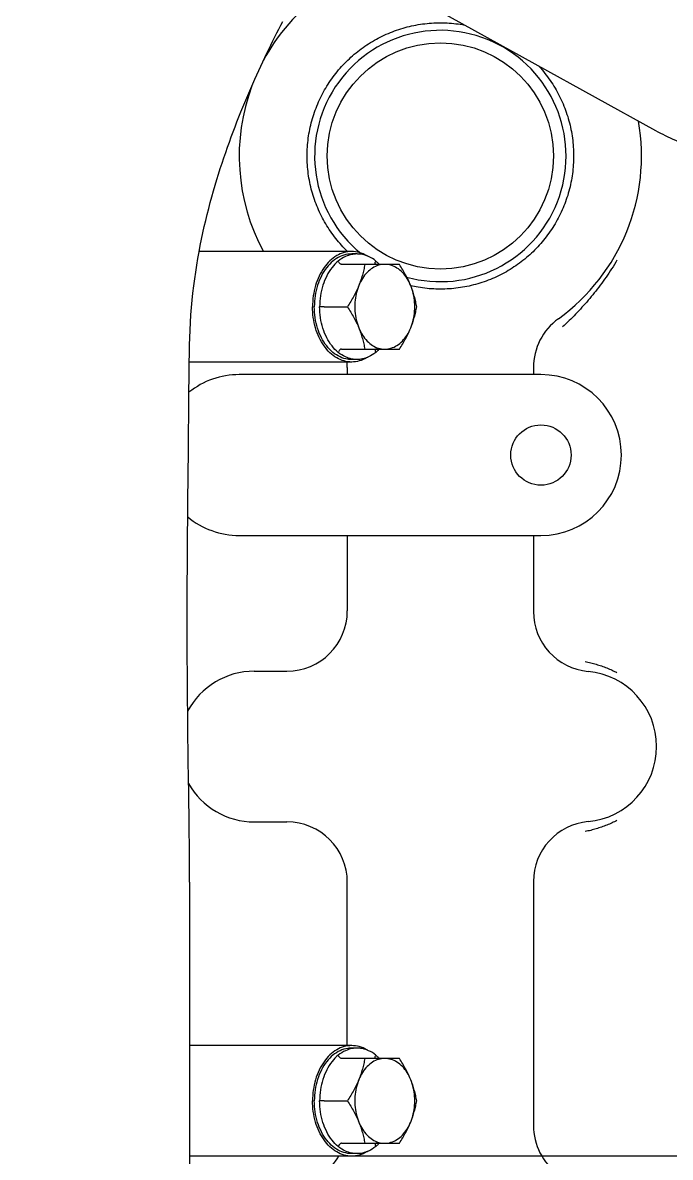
# Model space of a CAD drawing. Header units: millimetres. Extents: x 156850 to 204135, y 56350 to 74150.
# Drawn here: x 158337 to 158465.7, y 61828.3 to 62054 of the extents above; entities that cross this region are included whole.
import ezdxf

# ---------------------------------------------------------------- set-up
doc = ezdxf.new("R2010")
doc.units = ezdxf.units.MM
doc.header["$LTSCALE"] = 150
doc.layers.add('-----33 Equipment', color=5, linetype='Continuous')

# ---------------------------------------------------------------- blocks, each defined once
blk = doc.blocks.new('X-2F-PLAN$0$A$C73FA2420')
at = {"color": 0, "linetype": 'Continuous'}
for p, q in [((2278.25, 975.43), (2347.89, 1101.33)), ((2128.73, 1068.14), (1958.83, 1068.14)), ((2074.23, 963.28), (2074.23, 1068.14)), ((2096.23, 1035.91), (2096.23, 1068.14)), ((2232.23, 1035.91), (2232.23, 1068.18)), ((2254.23, 1035.91), (2254.23, 1066.24)), ((2197.73, 1058.28), (2197.73, 998.28)), ((2229.73, 998.28), (2229.73, 1058.28)), ((2140.73, 1055.28), (2140.73, 1048.78)), ((2170.73, 1055.28), (2170.73, 1048.78)), ((2085.23, 1041.38), (2085.23, 1036.76)), ((2243.23, 1041.38), (2243.23, 1036.76)), ((2076.8, 1037.94), (2076.8, 1026.43)), ((2093.67, 1026.43), (2093.67, 1037.94)), ((2096.23, 1036.78), (2128.73, 1036.78)), ((2197.73, 1036.78), (2182.73, 1036.78)), ((2231.12, 1036.78), (2229.73, 1036.78)), ((2234.8, 1037.94), (2234.8, 1026.43)), ((2251.67, 1026.43), (2251.67, 1037.94)), ((2074.73, 1034.85), (2074.73, 1035.91)), ((2095.73, 1034.85), (2095.73, 1035.91)), ((2232.73, 1034.85), (2232.73, 1035.91)), ((2253.73, 1034.85), (2253.73, 1035.91)), ((2128.85, 999.78), (2080.35, 999.78)), ((2197.73, 999.78), (2182.62, 999.78)), ((2231.12, 999.78), (2229.73, 999.78))]:
    blk.add_line(p, q, dxfattribs=at)
for points in [[(2128.73, 1068.14), (2134.51, 1068.16), (2140.37, 1068.22), (2146.38, 1068.31), (2152.78, 1068.41), (2159.79, 1068.5), (2167.61, 1068.58), (2176.08, 1068.61), (2185.11, 1068.61), (2194.61, 1068.57), (2204.5, 1068.5), (2214.71, 1068.39), (2225.17, 1068.27), (2235.64, 1068.14)], [(2235.64, 1068.14), (2237.07, 1068.11), (2238.6, 1068.05), (2240.11, 1067.98), (2241.61, 1067.88), (2243.08, 1067.77), (2244.53, 1067.63), (2245.96, 1067.48), (2247.37, 1067.31), (2248.76, 1067.13), (2250.13, 1066.93), (2251.48, 1066.72), (2252.82, 1066.5), (2254.13, 1066.26), (2255.42, 1066.02), (2256.69, 1065.76), (2257.95, 1065.49), (2259.19, 1065.22), (2260.41, 1064.93), (2261.61, 1064.64), (2262.8, 1064.34), (2263.97, 1064.03), (2265.13, 1063.71), (2266.28, 1063.39), (2267.41, 1063.06), (2268.52, 1062.73), (2269.63, 1062.38), (2270.72, 1062.04), (2271.8, 1061.69), (2272.87, 1061.33), (2273.93, 1060.97), (2274.97, 1060.61), (2276.01, 1060.24), (2277.03, 1059.86), (2278.04, 1059.49), (2279.04, 1059.11), (2280.04, 1058.73), (2281.02, 1058.34), (2281.98, 1057.95), (2282.94, 1057.56), (2283.89, 1057.17), (2284.83, 1056.78), (2285.76, 1056.38), (2286.68, 1055.99), (2287.58, 1055.59), (2288.48, 1055.19), (2289.37, 1054.79), (2290.25, 1054.39), (2291.11, 1053.99), (2291.97, 1053.59), (2292.82, 1053.19), (2293.66, 1052.79), (2294.49, 1052.39), (2295.31, 1051.99), (2296.12, 1051.59), (2296.92, 1051.19), (2297.71, 1050.79), (2298.49, 1050.4), (2299.26, 1050), (2300.01, 1049.61)]]:
    blk.add_lwpolyline(points, dxfattribs=at)
for centre, radius in [((2273.23, 1018.28), 22.5), ((2448.73, 841.29), 165.1), ((2213.73, 998.28), 6)]:
    blk.add_circle(centre, radius, dxfattribs=at)
for centre, radius, start, end in [((2155.73, 1055.28), 15, 119.3891, 180), ((2155.73, 1055.28), 15, 360, 62.0981), ((2213.73, 1058.28), 16, 140.1937, 180), ((2213.73, 1058.28), 16, 0, 38.6206), ((2273.23, 1018.28), 40, 69.5541, 118.3723), ((2273.23, 1018.28), 40, 35.9117, 61.8029), ((2128.73, 1048.78), 12, 270, 0), ((2182.73, 1048.78), 12, 180, 270), ((2273.23, 1018.28), 25, 164.454, 140.7462), ((2080.35, 1048.78), 12, 215.9117, 239.3426), ((2231.12, 1048.78), 12, 270, 275.3387), ((2080.35, 987.78), 12, 90, 144.0883), ((2128.85, 987.78), 12, 5.3128, 90), ((2182.62, 987.78), 12, 90, 174.6872), ((2213.73, 998.28), 16, 180, 0), ((2231.12, 987.78), 12, 35.9117, 90), ((2273.23, 1018.28), 40, 215.9117, 279.9737), ((2155.73, 990.28), 15, 185.3128, 354.6872)]:
    blk.add_arc(centre, radius, start, end, dxfattribs=at)
for points, start_tangent, end_tangent in [([(2074.23, 1035.91), (2074.45, 1037.43), (2075.07, 1038.89), (2076.09, 1040.24), (2077.46, 1041.41), (2079.12, 1042.38), (2081.02, 1043.1), (2083.09, 1043.54), (2085.23, 1043.69)], (0, 1), (1, 0)), ([(2074.73, 1035.91), (2074.79, 1036.69), (2075.25, 1038.21), (2076.14, 1039.63), (2077.43, 1040.88), (2079.06, 1041.92), (2080.96, 1042.7), (2083.05, 1043.18), (2085.23, 1043.34)], (0, 1), (1, 0)), ([(2096.23, 1035.91), (2096.02, 1037.43), (2095.4, 1038.89), (2094.38, 1040.24), (2093.01, 1041.41), (2091.35, 1042.38), (2089.44, 1043.1), (2087.38, 1043.54), (2085.23, 1043.69)], (0, 1), (-1, 0)), ([(2095.73, 1035.91), (2095.68, 1036.69), (2095.22, 1038.21), (2094.33, 1039.63), (2093.04, 1040.88), (2091.41, 1041.92), (2089.5, 1042.7), (2087.42, 1043.18), (2085.23, 1043.34)], (0, 1), (-1, 0)), ([(2232.23, 1035.91), (2232.45, 1037.43), (2233.07, 1038.89), (2234.09, 1040.24), (2235.46, 1041.41), (2237.12, 1042.38), (2239.02, 1043.1), (2241.09, 1043.54), (2243.23, 1043.69)], (0, 1), (1, 0)), ([(2232.73, 1035.91), (2232.79, 1036.69), (2233.25, 1038.21), (2234.14, 1039.63), (2235.43, 1040.88), (2237.06, 1041.92), (2238.96, 1042.7), (2241.05, 1043.18), (2243.23, 1043.34)], (0, 1), (1, 0)), ([(2254.23, 1035.91), (2254.02, 1037.43), (2253.4, 1038.89), (2252.38, 1040.24), (2251.01, 1041.41), (2249.35, 1042.38), (2247.44, 1043.1), (2245.38, 1043.54), (2243.23, 1043.69)], (0, 1), (-1, 0)), ([(2253.73, 1035.91), (2253.68, 1036.69), (2253.22, 1038.21), (2252.33, 1039.63), (2251.04, 1040.88), (2249.41, 1041.92), (2247.5, 1042.7), (2245.42, 1043.18), (2243.23, 1043.34)], (0, 1), (-1, 0)), ([(2254.23, 1036.75), (2255.46, 1037.93), (2256.81, 1039.07), (2258.24, 1040.13), (2259.73, 1041.08), (2261.28, 1041.93), (2262.89, 1042.67), (2264.54, 1043.31), (2266.23, 1043.84), (2267.96, 1044.25), (2269.7, 1044.54), (2271.46, 1044.72), (2273.23, 1044.78)], (0.697032, 0.71704), (1, 0)), ([(2273.23, 1044.78), (2275, 1044.72), (2276.77, 1044.54), (2278.51, 1044.25), (2280.24, 1043.84), (2281.93, 1043.31), (2283.58, 1042.67), (2285.19, 1041.93), (2286.74, 1041.08), (2288.23, 1040.13), (2289.66, 1039.07), (2291.01, 1037.93), (2292.28, 1036.7), (2293.47, 1035.39), (2294.57, 1034), (2295.57, 1032.54), (2296.47, 1031.01), (2297.27, 1029.43), (2297.96, 1027.8), (2298.54, 1026.13), (2299.01, 1024.42), (2299.36, 1022.69), (2299.6, 1020.93), (2299.72, 1019.16), (2299.72, 1017.39), (2299.6, 1015.63), (2299.36, 1013.87), (2299.29, 1013.45)], (1, 0), (-0.182325, -0.983238)), ([(2074.83, 1035.88), (2075.25, 1037.15), (2076.14, 1038.57), (2077.43, 1039.82), (2079.06, 1040.86), (2080.96, 1041.64), (2083.05, 1042.12), (2085.23, 1042.28)], (0.1942, 0.980962), (1, 0)), ([(2095.63, 1035.88), (2095.22, 1037.15), (2094.33, 1038.57), (2093.04, 1039.82), (2091.41, 1040.86), (2089.5, 1041.64), (2087.42, 1042.12), (2085.23, 1042.28)], (-0.1942, 0.980962), (-1, 0)), ([(2085.23, 1041.38), (2085.23, 1041.57), (2085.23, 1041.78), (2085.23, 1041.98), (2085.23, 1042.15)], (0, 1), (0, 1)), ([(2232.83, 1035.88), (2233.25, 1037.15), (2234.14, 1038.57), (2235.43, 1039.82), (2237.06, 1040.86), (2238.96, 1041.64), (2241.05, 1042.12), (2243.23, 1042.28)], (0.1942, 0.980962), (1, 0)), ([(2253.63, 1035.88), (2253.22, 1037.15), (2252.33, 1038.57), (2251.04, 1039.82), (2249.41, 1040.86), (2247.5, 1041.64), (2245.42, 1042.12), (2243.23, 1042.28)], (-0.1942, 0.980962), (-1, 0)), ([(2243.23, 1041.38), (2243.23, 1041.57), (2243.23, 1041.78), (2243.23, 1041.98), (2243.23, 1042.15)], (0, 1), (0, 1)), ([(2076.8, 1037.94), (2076.76, 1038.11), (2076.64, 1038.27), (2076.48, 1038.4), (2076.3, 1038.5)], (0, 1), (-0.92582, 0.377964)), ([(2093.67, 1037.94), (2093.71, 1038.11), (2093.83, 1038.27), (2093.99, 1038.4), (2094.17, 1038.5)], (0, 1), (0.92582, 0.377964)), ([(2234.8, 1037.94), (2234.76, 1038.11), (2234.64, 1038.27), (2234.48, 1038.4), (2234.3, 1038.5)], (0, 1), (-0.92582, 0.377964)), ([(2251.67, 1037.94), (2251.71, 1038.11), (2251.83, 1038.27), (2251.99, 1038.4), (2252.17, 1038.5)], (0, 1), (0.92582, 0.377964)), ([(2085.23, 1036.76), (2084.17, 1036.1), (2083.11, 1035.49), (2082.06, 1034.96), (2081.02, 1034.5)], (-0.84076, -0.541408), (-0.92582, -0.377964)), ([(2089.45, 1034.5), (2088.41, 1034.96), (2087.36, 1035.49), (2086.3, 1036.1), (2085.23, 1036.76)], (-0.92582, 0.377964), (-0.84076, 0.541408)), ([(2243.23, 1036.76), (2242.17, 1036.1), (2241.11, 1035.49), (2240.06, 1034.96), (2239.02, 1034.5)], (-0.84076, -0.541408), (-0.92582, -0.377964)), ([(2247.45, 1034.5), (2246.41, 1034.96), (2245.36, 1035.49), (2244.3, 1036.1), (2243.23, 1036.76)], (-0.92582, 0.377964), (-0.84076, 0.541408)), ([(2075.16, 1032.79), (2075.07, 1032.94), (2074.45, 1034.4), (2074.23, 1035.91)], (-0.527024, 0.84985), (0, 1)), ([(2074.73, 1034.85), (2074.79, 1035.63), (2074.83, 1035.88)], (0, 1), (0.1942, 0.980962)), ([(2075.15, 1032.79), (2074.79, 1034.08), (2074.73, 1034.85)], (-0.378535, 0.925587), (0, 1)), ([(2081.02, 1034.5), (2079.6, 1033.77), (2078.41, 1032.84), (2077.53, 1031.76), (2076.98, 1030.57), (2076.8, 1029.34)], (-0.92582, -0.377964), (0, -1)), ([(2081.02, 1034.5), (2079.98, 1034.11), (2078.93, 1033.79), (2077.87, 1033.52), (2076.8, 1033.31)], (-0.92582, -0.377964), (-0.985438, -0.170033)), ([(2089.45, 1034.5), (2087.84, 1035.01), (2086.12, 1035.27), (2084.35, 1035.27), (2082.63, 1035.01), (2081.02, 1034.5)], (-0.92582, 0.377964), (-0.92582, -0.377964)), ([(2093.67, 1029.34), (2093.48, 1030.58), (2092.94, 1031.76), (2092.06, 1032.84), (2090.88, 1033.77), (2089.45, 1034.5)], (0, 1), (-0.92582, 0.377964)), ([(2093.67, 1033.31), (2092.6, 1033.52), (2091.54, 1033.79), (2090.49, 1034.11), (2089.45, 1034.5)], (-0.985438, 0.170033), (-0.92582, 0.377964)), ([(2095.31, 1032.79), (2095.4, 1032.94), (2096.02, 1034.4), (2096.23, 1035.91)], (0.527024, 0.84985), (0, 1)), ([(2095.32, 1032.79), (2095.68, 1034.08), (2095.73, 1034.85)], (0.378535, 0.925587), (0, 1)), ([(2095.73, 1034.85), (2095.68, 1035.63), (2095.63, 1035.88)], (0, 1), (-0.1942, 0.980962)), ([(2233.16, 1032.79), (2233.07, 1032.94), (2232.45, 1034.4), (2232.23, 1035.91)], (-0.527024, 0.84985), (0, 1)), ([(2232.73, 1034.85), (2232.79, 1035.63), (2232.83, 1035.88)], (0, 1), (0.1942, 0.980962)), ([(2233.15, 1032.79), (2232.79, 1034.08), (2232.73, 1034.85)], (-0.378535, 0.925587), (0, 1)), ([(2239.02, 1034.5), (2237.6, 1033.77), (2236.41, 1032.84), (2235.53, 1031.76), (2234.98, 1030.57), (2234.8, 1029.34)], (-0.92582, -0.377964), (0, -1)), ([(2239.02, 1034.5), (2237.98, 1034.11), (2236.93, 1033.79), (2235.87, 1033.52), (2234.8, 1033.31)], (-0.92582, -0.377964), (-0.985438, -0.170033)), ([(2247.45, 1034.5), (2245.84, 1035.01), (2244.12, 1035.27), (2242.35, 1035.27), (2240.63, 1035.01), (2239.02, 1034.5)], (-0.92582, 0.377964), (-0.92582, -0.377964)), ([(2251.67, 1029.34), (2251.48, 1030.58), (2250.94, 1031.76), (2250.06, 1032.84), (2248.88, 1033.77), (2247.45, 1034.5)], (0, 1), (-0.92582, 0.377964)), ([(2251.67, 1033.31), (2250.6, 1033.52), (2249.54, 1033.79), (2248.49, 1034.11), (2247.45, 1034.5)], (-0.985438, 0.170033), (-0.92582, 0.377964)), ([(2253.31, 1032.79), (2253.4, 1032.94), (2254.02, 1034.4), (2254.23, 1035.91)], (0.527024, 0.84985), (0, 1)), ([(2253.32, 1032.79), (2253.68, 1034.08), (2253.73, 1034.85)], (0.378535, 0.925587), (0, 1)), ([(2253.73, 1034.85), (2253.68, 1035.63), (2253.63, 1035.88)], (0, 1), (-0.1942, 0.980962)), ([(2076.18, 1031.09), (2076.14, 1031.14), (2075.25, 1032.56), (2075.15, 1032.79)], (-0.639571, 0.768732), (-0.378535, 0.925587)), ([(2094.28, 1031.09), (2094.33, 1031.14), (2095.22, 1032.56), (2095.32, 1032.79)], (0.639571, 0.768732), (0.378535, 0.925587)), ([(2234.18, 1031.09), (2234.14, 1031.14), (2233.25, 1032.56), (2233.15, 1032.79)], (-0.639571, 0.768732), (-0.378535, 0.925587)), ([(2252.28, 1031.09), (2252.33, 1031.14), (2253.22, 1032.56), (2253.32, 1032.79)], (0.639571, 0.768732), (0.378535, 0.925587)), ([(2076.35, 1030.9), (2076.18, 1031.09)], (-0.664574, 0.747223), (-0.639571, 0.768732)), ([(2076.48, 1031.26), (2076.3, 1031.21)], (-0.989806, -0.142419), (-0.92582, -0.377964)), ([(2076.77, 1030.46), (2076.35, 1030.9)], (-0.719955, 0.694021), (-0.664574, 0.747223)), ([(2076.68, 1031.24), (2076.64, 1031.25), (2076.48, 1031.26)], (-0.926496, 0.376304), (-0.989806, -0.142419)), ([(2076.8, 1031.06), (2076.76, 1031.18), (2076.68, 1031.24)], (0, 1), (-0.926496, 0.376304)), ([(2093.67, 1031.06), (2093.71, 1031.18), (2093.79, 1031.24)], (0, 1), (0.926936, 0.375219)), ([(2093.7, 1030.46), (2094.12, 1030.9)], (0.719955, 0.694021), (0.664539, 0.747253)), ([(2093.79, 1031.24), (2093.83, 1031.25), (2093.99, 1031.26)], (0.926936, 0.375219), (0.989806, -0.142419)), ([(2093.99, 1031.26), (2094.17, 1031.21)], (0.989806, -0.142419), (0.92582, -0.377964)), ([(2094.12, 1030.9), (2094.28, 1031.09)], (0.664539, 0.747253), (0.639571, 0.768732)), ([(2234.35, 1030.9), (2234.18, 1031.09)], (-0.664574, 0.747223), (-0.639571, 0.768732)), ([(2234.48, 1031.26), (2234.3, 1031.21)], (-0.989806, -0.142419), (-0.92582, -0.377964)), ([(2234.77, 1030.46), (2234.35, 1030.9)], (-0.719955, 0.694021), (-0.664574, 0.747223)), ([(2234.68, 1031.24), (2234.64, 1031.25), (2234.48, 1031.26)], (-0.926496, 0.376304), (-0.989806, -0.142419)), ([(2234.8, 1031.06), (2234.76, 1031.18), (2234.68, 1031.24)], (0, 1), (-0.926496, 0.376304)), ([(2251.67, 1031.06), (2251.71, 1031.18), (2251.79, 1031.24)], (0, 1), (0.926936, 0.375219)), ([(2251.7, 1030.46), (2252.12, 1030.9)], (0.719955, 0.694021), (0.664539, 0.747253)), ([(2251.79, 1031.24), (2251.83, 1031.25), (2251.99, 1031.26)], (0.926936, 0.375219), (0.989806, -0.142419)), ([(2251.99, 1031.26), (2252.17, 1031.21)], (0.989806, -0.142419), (0.92582, -0.377964)), ([(2252.12, 1030.9), (2252.28, 1031.09)], (0.664539, 0.747253), (0.639571, 0.768732)), ([(2076.8, 1029.34), (2076.99, 1028.1), (2077.53, 1026.91), (2078.41, 1025.83), (2079.59, 1024.91), (2081.02, 1024.17)], (0, -1), (0.92582, -0.377964)), ([(2089.45, 1024.17), (2090.87, 1024.9), (2092.06, 1025.83), (2092.94, 1026.91), (2093.48, 1028.1), (2093.67, 1029.34)], (0.92582, 0.377964), (0, 1)), ([(2234.8, 1029.34), (2234.99, 1028.1), (2235.53, 1026.91), (2236.41, 1025.83), (2237.59, 1024.91), (2239.02, 1024.17)], (0, -1), (0.92582, -0.377964)), ([(2247.45, 1024.17), (2248.87, 1024.9), (2250.06, 1025.83), (2250.94, 1026.91), (2251.48, 1028.1), (2251.67, 1029.34)], (0.92582, 0.377964), (0, 1)), ([(2076.8, 1026.43), (2077.87, 1025.77), (2078.93, 1025.17), (2079.98, 1024.63), (2081.02, 1024.17)], (0.84076, -0.541408), (0.92582, -0.377964)), ([(2089.45, 1024.17), (2090.49, 1024.63), (2091.54, 1025.17), (2092.6, 1025.77), (2093.67, 1026.43)], (0.92582, 0.377964), (0.84076, 0.541408)), ([(2234.8, 1026.43), (2235.87, 1025.77), (2236.93, 1025.17), (2237.98, 1024.63), (2239.02, 1024.17)], (0.84076, -0.541408), (0.92582, -0.377964)), ([(2247.45, 1024.17), (2248.49, 1024.63), (2249.54, 1025.17), (2250.6, 1025.77), (2251.67, 1026.43)], (0.92582, 0.377964), (0.84076, 0.541408)), ([(2081.02, 1024.17), (2082.06, 1023.78), (2083.11, 1023.46), (2084.17, 1023.19), (2085.23, 1022.99)], (0.92582, -0.377964), (0.985438, -0.170033)), ([(2081.02, 1024.17), (2082.63, 1023.67), (2084.35, 1023.41), (2086.12, 1023.41), (2087.84, 1023.67), (2089.45, 1024.17)], (0.92582, -0.377964), (0.92582, 0.377964)), ([(2085.23, 1022.99), (2086.3, 1023.19), (2087.36, 1023.46), (2088.41, 1023.78), (2089.45, 1024.17)], (0.985438, 0.170033), (0.92582, 0.377964)), ([(2239.02, 1024.17), (2240.06, 1023.78), (2241.11, 1023.46), (2242.17, 1023.19), (2243.23, 1022.99)], (0.92582, -0.377964), (0.985438, -0.170033)), ([(2239.02, 1024.17), (2240.63, 1023.67), (2242.35, 1023.41), (2244.12, 1023.41), (2245.84, 1023.67), (2247.45, 1024.17)], (0.92582, -0.377964), (0.92582, 0.377964)), ([(2243.23, 1022.99), (2244.3, 1023.19), (2245.36, 1023.46), (2246.41, 1023.78), (2247.45, 1024.17)], (0.985438, 0.170033), (0.92582, 0.377964)), ([(2273.23, 991.78), (2271.46, 991.84), (2269.7, 992.01), (2267.96, 992.31), (2266.23, 992.72), (2264.54, 993.24), (2262.89, 993.88), (2261.28, 994.63), (2259.73, 995.48), (2258.24, 996.43), (2256.81, 997.48), (2255.46, 998.62), (2254.19, 999.85), (2253, 1001.17), (2251.9, 1002.56), (2250.9, 1004.02), (2249.99, 1005.54), (2249.2, 1007.12), (2248.5, 1008.75), (2247.92, 1010.43), (2247.46, 1012.13), (2247.1, 1013.87), (2246.87, 1015.63), (2246.75, 1017.39), (2246.75, 1019.16), (2246.87, 1020.93), (2247.1, 1022.69), (2247.39, 1024.16)], (-1, 0.000003), (0.221887, 0.975072)), ([(2291.16, 998.76), (2291.01, 998.62), (2289.66, 997.48), (2288.23, 996.43), (2286.74, 995.48), (2285.19, 994.63), (2283.58, 993.88), (2281.93, 993.24), (2280.24, 992.72), (2278.51, 992.31), (2276.77, 992.01), (2275, 991.84), (2273.23, 991.78)], (-0.736363, -0.676587), (-1, 0.000003)), ([(2252.51, 983.16), (2250.77, 984.22), (2249.11, 985.33), (2247.51, 986.48), (2245.98, 987.67), (2244.52, 988.88), (2243.12, 990.12), (2241.77, 991.38), (2240.47, 992.66), (2239.22, 993.98)], (-0.864194, 0.503158), (-0.680538, 0.732713)), ([(2141.03, 983.16), (2140.54, 984.15), (2140.1, 985.18), (2139.71, 986.23), (2139.36, 987.29), (2139.06, 988.38), (2138.81, 989.49)], (-0.468943, 0.883228), (-0.205656, 0.978624)), ([(2172.66, 989.49), (2172.4, 988.38), (2172.1, 987.29), (2171.76, 986.23), (2171.37, 985.18), (2170.93, 984.15), (2170.44, 983.16)], (-0.205769, -0.978601), (-0.468974, -0.883212)), ([(2271.73, 950.33), (2271.92, 954.67), (2272.47, 958.98), (2273.38, 963.24), (2274.65, 967.41), (2276.28, 971.49), (2278.25, 975.43)], (0, 1), (0.484022, 0.875056))]:
    blk.add_spline(points, degree=3, dxfattribs=dict(at, start_tangent=start_tangent, end_tangent=end_tangent))
blk = doc.blocks.new('X-2F-PLAN$0$zw$C47F')
at = {"layer": '-----33 Equipment'}
blk.add_blockref('X-2F-PLAN$0$A$C73FA2420', (2898.05, 848.02), dxfattribs=at)

msp = doc.modelspace()

# ---------------------------------------------------------------- block references
at = {"layer": '-----33 Equipment', "rotation": 90.00000000000001}
msp.add_blockref('X-2F-PLAN$0$zw$C47F', (160286.3, 56856.22), dxfattribs=at)

doc.saveas('drawing.dxf')
